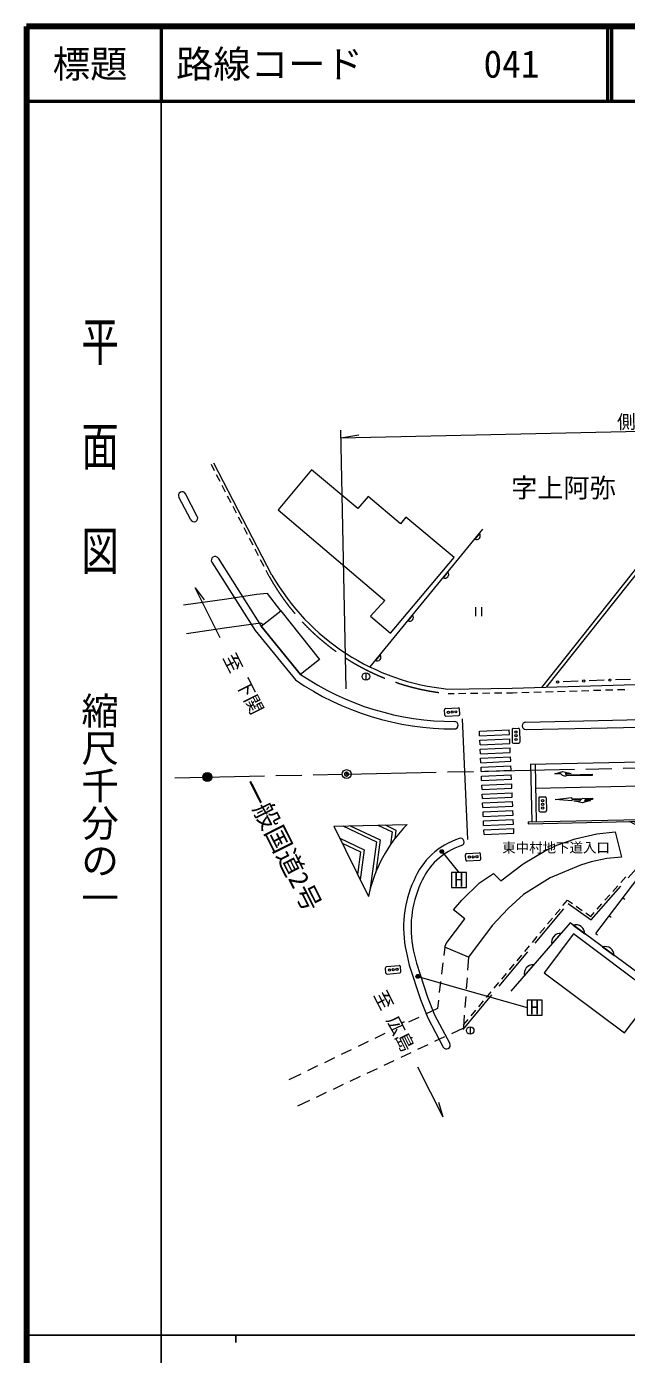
# Model space of a CAD drawing. Units: millimetres, scale not verified. Extents: x 40000 to 680000, y 20000 to 380000.
# Drawn here: x 40000 to 120267, y 202409 to 380000 of the extents above; entities that cross this region are included whole.
import ezdxf
from ezdxf.enums import TextEntityAlignment as Align

# ---------------------------------------------------------------- set-up
doc = ezdxf.new("R2010")
doc.units = ezdxf.units.MM
doc.header["$LTSCALE"] = 1000
doc.header["$PDMODE"] = 32
doc.header["$PDSIZE"] = 500
doc.linetypes.add('CHAIN', pattern=[18.5, 12, -1.5, 3.5, -1.5])
doc.linetypes.add('DASHED', pattern=[7.5, 6, -1.5])
for name, color, linetype, lineweight in [('M-BGD', 7, 'Continuous', 13), ('M-BMK', 2, 'CHAIN', 13), ('M-BMK-HTXT', 7, 'Continuous', 13), ('M-BMK-SRVR', 3, 'Continuous', 13), ('M-STR-HTXT', 7, 'Continuous', 13), ('M-STR-STRC', 7, 'Continuous', 13), ('M-TTL', 2, 'Continuous', 140), ('M-TTL-BAND', 7, 'Continuous', 25), ('M-TTL-LINE', 7, 'Continuous', 50)]:
    doc.layers.add(name, color=color, linetype=linetype, lineweight=lineweight)
doc.layers.add('M-OTRS', color=6, linetype='Continuous')
doc.layers.add('M-TTL-TXT', color=7, linetype='Continuous')
doc.styles.add('@ＭＳ ゴシック', font='')
doc.styles.add('ＭＳ ゴシック', font='')
doc.styles.get('@ＭＳ ゴシック').set_extended_font_data('@MS Gothic')
doc.styles.get('ＭＳ ゴシック').set_extended_font_data('MS Gothic')

msp = doc.modelspace()

# ---------------------------------------------------------------- hatches: boundary and pattern name
at = {"layer": 'M-BMK-SRVR'}
msp.add_hatch(color=256, dxfattribs=at).paths.add_polyline_path([(63633, 279866, -0.41421), (64427, 280166, -0.41421), (64727, 279373, -1)])
at = {"layer": 'M-STR-HTXT'}
for points in [[(95771, 269787, -1), (95332, 269548, -1)], [(92576, 253094, -1), (92137, 252855, -1)]]:
    msp.add_hatch(color=256, dxfattribs=at).paths.add_polyline_path(points)

# ---------------------------------------------------------------- linework, layer by layer
at = {"layer": 'M-BGD'}
for p, q in [((72835, 306630), (65081, 321598)), ((65155, 320586), (64726, 321414)), ((65891, 319165), (65431, 320053)), ((66627, 317744), (66167, 318632)), ((61963, 314032), (60380, 317055)), ((62849, 314496), (61266, 317519)), ((67363, 316324), (66903, 317212)), ((108929, 291628), (128648, 316433)), ((109583, 291647), (129040, 316122)), ((68099, 314903), (67639, 315791)), ((68835, 313482), (68375, 314370)), ((69571, 312062), (69111, 312950)), ((85961, 294350), (101061, 312780)), ((70307, 310641), (69847, 311529)), ((100601, 312219), (99973, 311452)), ((71043, 309220), (70583, 310108)), ((71779, 307800), (71319, 308688)), ((72484, 306438), (72054, 307267)), ((96372, 307058), (95744, 306291)), ((100067, 302347), (100067, 301147)), ((100867, 302347), (100867, 301147)), ((91654, 301298), (91026, 300532)), ((87303, 295988), (86675, 295222)), ((85415, 293582), (85415, 292582)), ((113795, 292436), (111796, 292363)), ((117293, 292565), (115294, 292491)), ((115850, 291228), (116850, 291257)), ((117449, 291275), (118449, 291304)), ((120790, 292694), (118792, 292620)), ((119049, 291321), (120048, 291350)), ((96397, 290797), (97198, 290808)), ((97798, 290816), (98798, 290829)), ((99398, 290837), (100398, 290851)), ((100998, 290859), (101998, 290873)), ((102597, 290881), (103597, 290894)), ((104197, 290903), (104999, 290914)), ((104999, 290914), (105654, 290933)), ((106254, 290950), (107254, 290979)), ((107853, 290996), (108853, 291025)), ((109453, 291043), (110452, 291072)), ((111052, 291089), (112052, 291118)), ((112651, 291135), (113651, 291164)), ((114251, 291182), (115250, 291211)), ((106813, 286982), (128643, 287449)), ((106834, 285982), (128664, 286449)), ((118449, 264345), (119109, 265095)), ((119506, 265546), (120166, 266296)), ((111773, 262435), (112391, 263176)), ((112391, 263176), (113045, 262717)), ((117391, 263144), (118052, 263894)), ((119798, 263464), (120036, 263281)), ((110748, 261206), (111388, 261974)), ((113535, 262372), (114354, 261797)), ((114845, 261452), (115499, 260993)), ((115499, 260993), (115938, 261492)), ((116334, 261943), (116995, 262693)), ((117974, 261082), (118213, 260899)), ((108699, 258748), (109339, 259516)), ((109723, 259977), (110364, 260745)), ((113148, 259805), (114692, 258666)), ((107674, 257519), (108315, 258287)), ((110271, 257276), (111528, 258725)), ((116151, 258700), (116389, 258517)), ((95948, 256879), (95815, 255767)), ((105625, 255061), (106266, 255829)), ((106650, 256290), (107290, 257058)), ((117081, 256903), (118625, 255764)), ((95697, 254774), (95519, 253285)), ((99135, 255529), (99008, 253786)), ((104601, 253832), (105241, 254600)), ((106608, 253054), (107865, 254504)), ((95400, 252292), (95223, 250802)), ((98935, 252788), (98826, 251292)), ((103576, 252603), (104217, 253371)), ((101527, 250145), (102168, 250913)), ((102552, 251374), (103192, 252142)), ((94971, 248697), (93367, 247926)), ((95104, 249809), (94971, 248697)), ((98754, 250295), (98645, 248799)), ((100503, 248916), (101143, 249684)), ((92466, 247492), (91114, 246842)), ((98572, 247802), (98445, 246058)), ((98476, 246485), (99094, 247226)), ((99478, 247687), (100119, 248455)), ((87960, 245326), (86608, 244676)), ((90213, 246409), (88861, 245759)), ((98445, 246058), (96846, 245306)), ((99367, 246237), (99367, 245237)), ((85707, 244242), (84355, 243592)), ((93679, 243816), (92322, 243178)), ((95941, 244880), (94584, 244242)), ((81201, 242076), (79849, 241426)), ((83454, 243159), (82102, 242509)), ((89155, 241688), (87797, 241049)), ((91417, 242752), (90059, 242114)), ((76695, 239909), (75091, 239138)), ((78948, 240992), (77596, 240342)), ((86892, 240624), (85535, 239985)), ((82368, 238495), (81011, 237857)), ((84630, 239559), (83273, 238921)), ((77844, 236367), (76245, 235615)), ((80106, 237431), (78748, 236793))]:
    msp.add_line(p, q, dxfattribs=at)
for points in [[(88683, 298879), (97227, 309007), (90739, 314383), (90020, 313515), (85712, 317158), (84343, 315539), (78137, 320732), (73646, 315366), (87928, 303258), (86009, 301136)], [(71386, 299795), (74025, 301875), (79178, 295353), (76654, 293359)], [(98624, 260672), (97146, 261861), (98224, 263173), (100599, 265477), (102485, 266720), (103449, 265770), (106464, 268024), (109309, 269722), (110942, 270499), (113427, 271379), (116295, 272027), (118746, 272317), (119586, 268936), (117656, 268731), (115543, 268307), (114128, 267850), (110041, 266168), (107541, 264598), (106508, 263913), (104422, 262056), (102308, 259795), (99135, 255529), (95948, 256879), (96167, 257364)], [(113160, 258671), (109257, 253462), (120011, 245405), (123914, 250613)]]:
    msp.add_lwpolyline(points, close=True, dxfattribs=at)
for points in [[(64790, 308363), (70573, 299209), (75972, 292613)], [(65635, 308897), (71386, 299795), (76654, 293359)], [(96388, 291397), (104986, 291513), (124483, 292079), (135730, 292493), (151906, 293652), (180181, 294660), (192392, 295335), (212581, 295992), (232714, 296787), (263387, 297909)], [(116151, 258700), (122832, 267427), (129570, 267795), (130741, 266713), (131114, 267117), (132412, 266122)], [(122974, 252555), (112732, 260112), (104806, 250978)], [(90774, 256325), (91201, 254485), (92695, 249868), (93692, 247405), (95757, 243524)], [(91751, 256540), (92165, 254753), (93636, 250210), (94600, 247829), (96640, 243994)]]:
    msp.add_lwpolyline(points, dxfattribs=at)
at = {"layer": 'M-BGD', "linetype": 'DASHED'}
for points in [[(74023, 301878), (72250, 304180), (70764, 304043), (66808, 303401), (60988, 302606)], [(71680, 300027), (71352, 300207), (66508, 299528), (61387, 298774)], [(98432, 245886), (112453, 262705), (115554, 260526), (122219, 268098), (124895, 268125)]]:
    msp.add_lwpolyline(points, dxfattribs=at)
at = {"layer": 'M-BGD'}
for centre, radius in [((85415, 293082), 500), ((111047, 292335), 150), ((114545, 292464), 150), ((118042, 292592), 150), ((99367, 245737), 500)]:
    msp.add_circle(centre, radius, dxfattribs=at)
for centre, radius, start, end in [((60823, 317287), 500, 27.63772, 207.63772), ((62406, 314264), 500, 207.63772, 27.63772), ((100211, 311897), 505, 241.84356, 39.50175), ((65213, 308630), 500, 32.28436, 212.28436), ((99385, 321855), 30606, 209.83256, 264.38171), ((95983, 306737), 505, 241.84356, 39.50175), ((91264, 300977), 505, 241.84356, 39.50175), ((86914, 295667), 505, 241.84356, 39.50175), ((97214, 323750), 36693, 235.92071, 270.06116), ((97214, 323750), 37693, 235.69722, 270.06116), ((97252, 286558), 500, 269.90257, 89.90255), ((106824, 286482), 500, 91.22488, 271.22488), ((100985, 261970), 9941, 108.13516, 157.52889), ((100985, 261970), 8941, 108.13516, 157.62362), ((98046, 270943), 500, 288.13516, 108.13516), ((105828, 259470), 15380, 155.81848, 191.80242), ((105828, 259470), 14380, 155.75843, 191.75918), ((113510, 258680), 1182, 359.33587, 107.82102), ((113510, 258680), 1182, 359.33587, 107.82102), ((111421, 257548), 1182, 84.80961, 193.29477), ((111421, 257548), 1182, 84.80961, 193.29477), ((117443, 255778), 1182, 359.33587, 107.82102), ((117443, 255778), 1182, 359.33587, 107.82102), ((107758, 253326), 1182, 84.80961, 193.29477), ((107758, 253326), 1182, 84.80961, 193.29477), ((96199, 243759), 500, 208.01623, 28.01623)]:
    msp.add_arc(centre, radius, start, end, dxfattribs=at)
at = {"layer": 'M-BGD', "linetype": 'DASHED'}
msp.add_arc((99324, 321372), 30716, 209.0914, 264.53038, dxfattribs=at)
at = {"layer": 'M-BMK'}
msp.add_line((59843, 279526), (82224, 280005), dxfattribs=at)
msp.add_lwpolyline([(82824, 280018), (183036, 282161), (282888, 284151), (382981, 286423), (482978, 289648), (519697, 290950), (526589, 290940)], dxfattribs=at)
at = {"layer": 'M-BMK-HTXT'}
for p, q in [((62547, 304957), (63783, 303340)), ((65926, 298261), (62547, 304957)), ((92302, 240871), (95681, 234175)), ((95115, 236129), (95681, 234175))]:
    msp.add_line(p, q, dxfattribs=at)
at = {"layer": 'M-BMK-SRVR'}
for centre in [(82824, 280018), (64180, 279619)]:
    msp.add_circle(centre, 600, dxfattribs=at)
at = {"layer": 'M-OTRS'}
msp.add_point((82824, 280018), dxfattribs=at)
at = {"layer": 'M-STR-HTXT'}
for p, q in [((82058, 325012), (174738, 326993)), ((82776, 291425), (82037, 326012)), ((82058, 325012), (84481, 325405)), ((95552, 269667), (97849, 266865)), ((92357, 252974), (106971, 248799))]:
    msp.add_line(p, q, dxfattribs=at)
for centre in [(95552, 269667), (92357, 252974)]:
    msp.add_circle(centre, 250, dxfattribs=at)
at = {"layer": 'M-STR-STRC'}
for p, q in [((95962, 287924), (95926, 288623)), ((96068, 288781), (97765, 288870)), ((96120, 287782), (97818, 287871)), ((97959, 288029), (97923, 288728)), ((99045, 271264), (98312, 287416)), ((100590, 285748), (104586, 285929)), ((104613, 285330), (104586, 285929)), ((104966, 285991), (104995, 284291)), ((105113, 286144), (105813, 286156)), ((105966, 286009), (105995, 284309)), ((100617, 285149), (100590, 285748)), ((100617, 285149), (104613, 285330)), ((100645, 284549), (104641, 284730)), ((100672, 283950), (100645, 284549)), ((104668, 284131), (104641, 284730)), ((105148, 284144), (105848, 284156)), ((100672, 283950), (104668, 284131)), ((100699, 283350), (104695, 283532)), ((100726, 282751), (100699, 283350)), ((100726, 282751), (104722, 282932)), ((104722, 282932), (104695, 283532)), ((107434, 281344), (159743, 282463)), ((100753, 282152), (104764, 282334)), ((100781, 281552), (100753, 282152)), ((100781, 281552), (104776, 281734)), ((100808, 280953), (104804, 281134)), ((100835, 280354), (100808, 280953)), ((104776, 281734), (104749, 282333)), ((104831, 280535), (104804, 281134)), ((107434, 281344), (107598, 273646)), ((108034, 281357), (108198, 273659)), ((100835, 280354), (104831, 280535)), ((100862, 279755), (104858, 279936)), ((100889, 279155), (100862, 279755)), ((100889, 279155), (104885, 279337)), ((104885, 279337), (104858, 279936)), ((108102, 278158), (159849, 279264)), ((100916, 278556), (104912, 278737)), ((100944, 277957), (100916, 278556)), ((100944, 277957), (104939, 278138)), ((100971, 277357), (104967, 277538)), ((100998, 276758), (100971, 277357)), ((104939, 278138), (104912, 278737)), ((104994, 276939), (104967, 277538)), ((100998, 276758), (104994, 276939)), ((101025, 276159), (105021, 276340)), ((101052, 275559), (101025, 276159)), ((101052, 275559), (105048, 275740)), ((105048, 275740), (105021, 276340)), ((108535, 276821), (108565, 275121)), ((108683, 276973), (109382, 276986)), ((109535, 276838), (109565, 275139)), ((101079, 274960), (105075, 275141)), ((101107, 274360), (101079, 274960)), ((101107, 274360), (105103, 274542)), ((101134, 273761), (105130, 273942)), ((101161, 273162), (101134, 273761)), ((105103, 274542), (105075, 275141)), ((105157, 273343), (105130, 273942)), ((107098, 273635), (107104, 273385)), ((108717, 274974), (109417, 274986)), ((81095, 273079), (90927, 273290)), ((81095, 273079), (85756, 263649)), ((101161, 273162), (105157, 273343)), ((101188, 272562), (105184, 272743)), ((101215, 271963), (101188, 272562)), ((101215, 271963), (105211, 272144)), ((105211, 272144), (105184, 272743)), ((98775, 268548), (98738, 269247)), ((98880, 269405), (100578, 269494)), ((98932, 268406), (100630, 268495)), ((100772, 268653), (100735, 269352)), ((88092, 253418), (88031, 254115)), ((88168, 254278), (89861, 254426)), ((90085, 253592), (90024, 254290)), ((88255, 253282), (89948, 253430))]:
    msp.add_line(p, q, dxfattribs=at)
for points in [[(111465, 280055), (110666, 280038), (111759, 280361), (112865, 280085), (112065, 280068)], [(112425, 279926), (115668, 279995), (115671, 279845), (112186, 279770)], [(114240, 276614), (112940, 276586), (112943, 276436), (110739, 276614), (112933, 276886), (112937, 276736), (115736, 276796), (115739, 276646), (114868, 276627)], [(114643, 276472), (115442, 276489), (114349, 276166), (113243, 276442), (114043, 276459)], [(107098, 273635), (132727, 274183), (134893, 271979), (124287, 271752), (120690, 273676)], [(107104, 273385), (132624, 273931), (134309, 272217), (124347, 272004), (121199, 273687)], [(82300, 273105), (86817, 270947), (85931, 264422)], [(83299, 273126), (87307, 271211), (86718, 266875)], [(86998, 273205), (88931, 272282), (88703, 270604)], [(87997, 273227), (89421, 272547), (89262, 271379)], [(81901, 271449), (85194, 269876), (84651, 265884)], [(82224, 270796), (84703, 269612), (84295, 266605)]]:
    msp.add_lwpolyline(points, dxfattribs=at)
for points in [[(96849, 264865), (98849, 264865), (98849, 266865), (96849, 266865)], [(106971, 247799), (108971, 247799), (108971, 249799), (106971, 249799)]]:
    msp.add_lwpolyline(points, close=True, dxfattribs=at)
for centre in [(96443, 288300), (96943, 288326), (97442, 288352), (105472, 285650), (105480, 285150), (105489, 284650), (109041, 276480), (109050, 275980), (109059, 275480), (99256, 268924), (99755, 268950), (100254, 268976), (88560, 253810), (89058, 253854), (89556, 253898)]:
    msp.add_circle(centre, 150, dxfattribs=at)
for centre, radius, start, end in [((96075, 288631), 150, 93, 183), ((96112, 287932), 150, 183, 273), ((97773, 288720), 150, 3, 93), ((97810, 288021), 150, 273, 3), ((105116, 285994), 150, 91, 181), ((105816, 286006), 150, 1, 91), ((105145, 284294), 150, 181, 271), ((105845, 284306), 150, 271, 1), ((112164, 280770), 1000, 225.65188, 271.22488), ((112415, 280425), 500, 225.65188, 271.22488), ((108685, 276823), 150, 91, 181), ((109385, 276836), 150, 1, 91), ((114753, 275756), 1000, 120.91402, 135.27553), ((115028, 276153), 500, 108.56692, 140.33992), ((108715, 275124), 150, 181, 271), ((109415, 275136), 150, 271, 1), ((104439, 259835), 19068, 135.12338, 168.46473), ((98888, 269255), 150, 93, 183), ((98925, 268556), 150, 183, 273), ((100586, 269344), 150, 3, 93), ((100622, 268645), 150, 273, 3), ((88181, 254129), 150, 95, 185), ((89874, 254277), 150, 5, 95), ((88242, 253431), 150, 185, 275), ((89935, 253579), 150, 275, 5)]:
    msp.add_arc(centre, radius, start, end, dxfattribs=at)
at = {"layer": 'M-TTL'}
for p, q in [((40000, 380000), (40000, 20000)), ((680000, 380000), (40000, 380000))]:
    msp.add_line(p, q, dxfattribs=at)
at = {"layer": 'M-TTL-BAND'}
for p, q in [((58000, 370000), (58000, 20000)), ((40000, 205000), (579000, 205000)), ((68000, 205000), (68000, 204000))]:
    msp.add_line(p, q, dxfattribs=at)
at = {"layer": 'M-TTL-LINE'}
for p, q in [((58000, 380000), (58000, 370000)), ((117750, 380000), (117750, 370000)), ((118250, 380000), (118250, 370000)), ((40000, 370000), (680000, 370000))]:
    msp.add_line(p, q, dxfattribs=at)

# ---------------------------------------------------------------- texts
at = {"layer": 'M-BMK-HTXT', "style": 'ＭＳ ゴシック'}
for s, height, p in [('字上阿弥', 2566, (104833, 316253)), ('東中村地下道入口', 1320, (103646, 269133))]:
    msp.add_text(s, height=height, dxfattribs=at).set_placement(p, align=Align.BOTTOM_LEFT)
msp.add_text('至 下関', height=1833, rotation=296.777, dxfattribs=at).set_placement((67052, 296029), align=Align.MIDDLE_LEFT)
msp.add_text('一般国道2号', height=2566, rotation=296.777, dxfattribs=at).set_placement((74121, 270560), align=Align.MIDDLE_CENTER)
msp.add_text('至 広島', height=1833, rotation=296.777, dxfattribs=at).set_placement((91176, 243102), align=Align.MIDDLE_RIGHT)
at = {"layer": 'M-STR-HTXT', "style": 'ＭＳ ゴシック'}
msp.add_text('側\u3000溝\u3000L＝92.0', height=1833, rotation=1.225, dxfattribs=at).set_placement((128401, 325847), align=Align.BOTTOM_CENTER)
at = {"layer": 'M-STR-STRC', "style": 'ＭＳ ゴシック'}
for p in [(97849, 265865), (107971, 248799)]:
    msp.add_text('H', height=1833, dxfattribs=at).set_placement(p, align=Align.MIDDLE_CENTER)
at = {"layer": 'M-TTL-BAND', "style": '@ＭＳ ゴシック', "width": 1.4}
msp.add_text('平  面  図', height=3666, rotation=270, dxfattribs=at).set_placement((49777, 306475), align=Align.MIDDLE_RIGHT)
at = {"layer": 'M-TTL-BAND', "style": '@ＭＳ ゴシック'}
msp.add_text('縮尺千分の一', height=3666, rotation=270, dxfattribs=at).set_placement((49777, 261030), align=Align.MIDDLE_RIGHT)
at = {"layer": 'M-TTL-TXT', "style": 'ＭＳ ゴシック'}
msp.add_text('標題', height=3666, dxfattribs=at).set_placement((48500, 375000), align=Align.MIDDLE_CENTER)
for s, p in [('路線コード', (60000, 375000)), ('041', (101142, 375000))]:
    msp.add_text(s, height=3666, dxfattribs=at).set_placement(p, align=Align.MIDDLE_LEFT)

doc.saveas('drawing.dxf')
